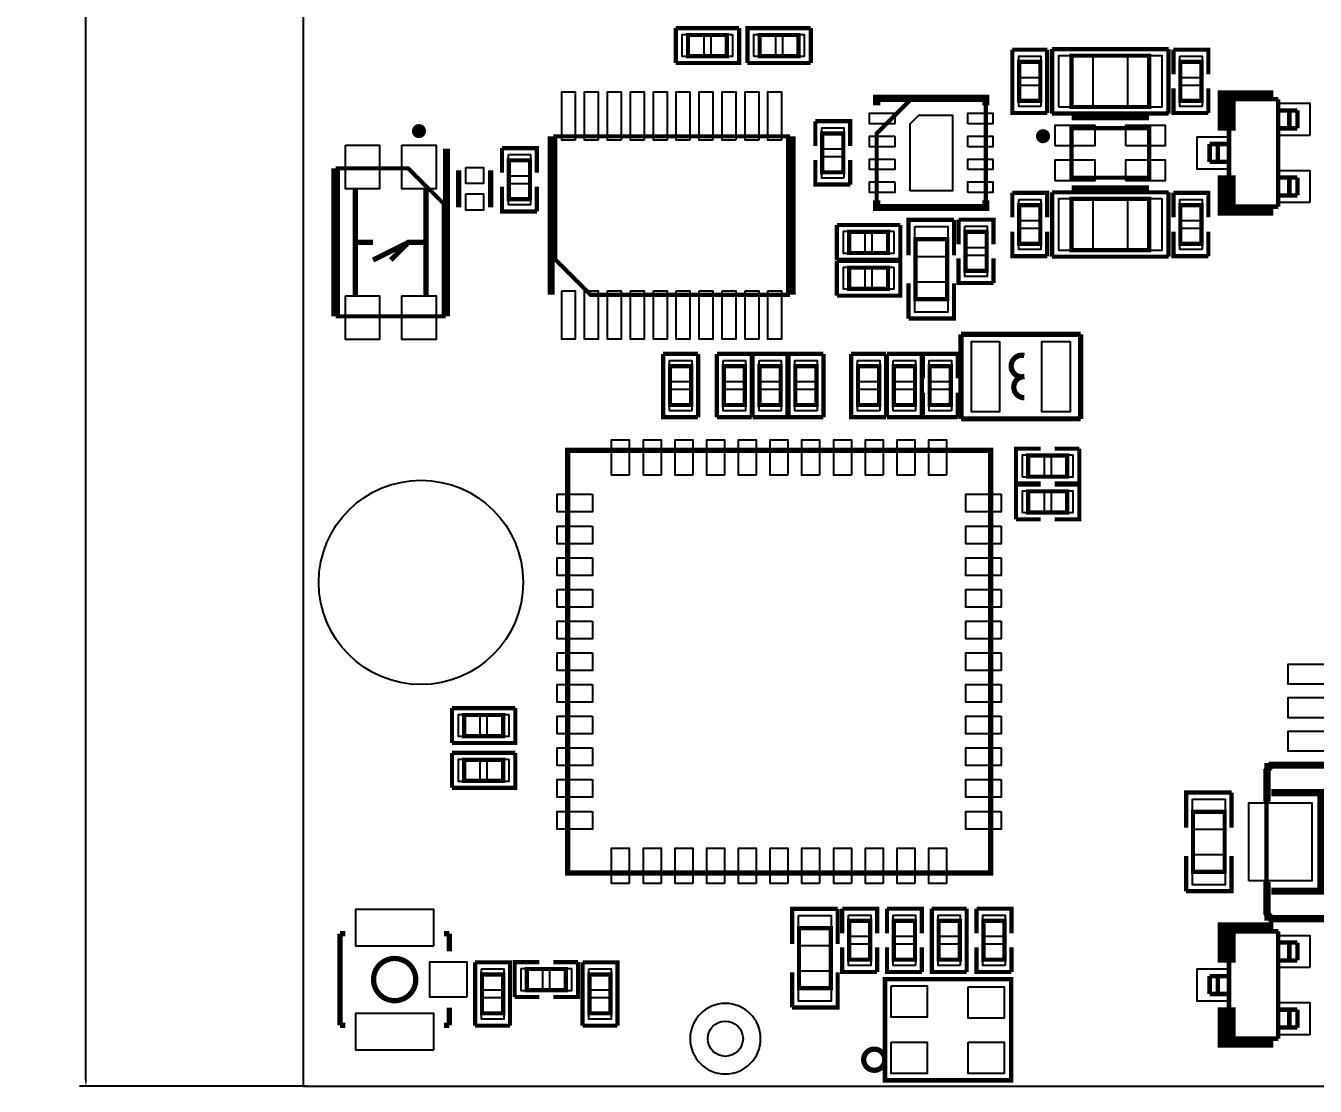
# Model space of a CAD drawing. Extents: x 30 to 161, y 31 to 111.
# Drawn here: x 30.19 to 66.77, y 30.91 to 61.01 of the extents above; entities that cross this region are included whole.
import ezdxf

# ---------------------------------------------------------------- set-up
doc = ezdxf.new("R2010")
doc.units = 0
doc.header["$MEASUREMENT"] = 0
doc.layers.get('0').update_dxf_attribs({"linetype": 'CONTINUOUS'})
doc.layers.get('Defpoints').update_dxf_attribs({"linetype": 'CONTINUOUS'})
for name, color, linetype in [('ASSEMBLY_TOP', 7, 'CONTINUOUS'), ('OUTLINE', 7, 'CONTINUOUS'), ('SILKSCREEN_TOP', 7, 'CONTINUOUS'), ('TOP', 1, 'CONTINUOUS')]:
    doc.layers.add(name, color=color, linetype=linetype)
doc.dimstyles.get("Standard").update_dxf_attribs({"dimtxt": 1, "dimasz": 0.18, "dimexe": 0.18, "dimexo": 0.0625, "dimgap": 0.09, "dimtad": 0, "dimtih": 1, "dimtoh": 1, "dimzin": 0, "dimdsep": 46, "dimtxsty": 'STANDARD', "dimcen": 0.09, "dimclrd": 3, "dimclre": 3, "dimclrt": 3, "dimadec": 0, "dimazin": 0, "dimtfac": 1, "dimtofl": 0, "dimtmove": 0, "dimatfit": 3, "dimfxl": 1, "dimtfillclr": 3, "dimtolj": 1, "dimtzin": 0, "dimarcsym": 0})

# ---------------------------------------------------------------- blocks, each defined once
blk = doc.blocks.new('*D9')
at = {"color": 3, "linetype": 'Continuous', "lineweight": -2, "transparency": 16777216}
for p, q in [((42.077, 106.21), (31.714, 106.21)), ((31.894, 106.03), (31.894, 69.15)), ((31.894, 31.089), (31.894, 67.97)), ((38.158, 30.909), (31.714, 30.909))]:
    blk.add_line(p, q, dxfattribs=at)
at = {"color": 3, "linetype": 'Continuous', "transparency": 16777216}
for points in [[(31.864, 106.03), (31.924, 106.03), (31.894, 106.21)], [(31.864, 31.089), (31.924, 31.089), (31.894, 30.909)]]:
    blk.add_solid(points, dxfattribs=at)
at = {"layer": 'Defpoints', "color": 0, "linetype": 'Continuous', "transparency": 16777216}
for p in [(42.139, 106.21), (31.894, 30.909), (38.221, 30.909)]:
    blk.add_point(p, dxfattribs=at)
at = {"color": 3, "linetype": 'Continuous', "transparency": 16777216, "insert": (31.894, 68.56), "char_height": 1, "attachment_point": 5}
blk.add_mtext('\\A1;75.30', dxfattribs=at)

msp = doc.modelspace()

# ---------------------------------------------------------------- linework, layer by layer
at = {"layer": 'ASSEMBLY_TOP'}
for points, const_width in [([(50.08118, 60.75172), (50.08118, 60.15228), (48.97882, 60.15228), (48.97882, 60.75172), (50.08118, 60.75172)], 0.11938), ([(51.01082, 60.15228), (51.01082, 60.75172), (52.11318, 60.75172), (52.11318, 60.15228), (51.01082, 60.15228)], 0.11938), ([(58.97372, 58.88482), (58.37428, 58.88482), (58.37428, 59.98718), (58.97372, 59.98718), (58.97372, 58.88482)], 0.11938), ([(59.86018, 58.70702), (59.86018, 60.16498), (62.05982, 60.16498), (62.05982, 58.70702), (59.86018, 58.70702)], 0.11938), ([(62.94628, 59.98718), (63.54572, 59.98718), (63.54572, 58.88482), (62.94628, 58.88482), (62.94628, 59.98718)], 0.11938), ([(54.3306, 55.8546), (54.3306, 57.95518), (55.32882, 58.9534), (57.4294, 58.9534), (57.4294, 55.8546), (54.3306, 55.8546)], 0.11938), ([(64.3255, 58.928), (65.7225, 58.928)], 0.127), ([(64.3255, 55.88), (64.3255, 58.928)], 0.127), ([(65.7225, 55.88), (65.7225, 58.928)], 0.127), ([(65.7225, 58.6105), (66.2686, 58.6105)], 0.127), ([(66.03746, 58.1025), (66.03746, 58.6105)], 0.127), ([(66.2686, 58.1025), (66.2686, 58.6105)], 0.127), ([(65.7225, 58.1025), (66.2686, 58.1025)], 0.127), ([(51.81346, 53.37556), (46.21276, 53.37556), (45.21454, 54.37632), (45.21454, 57.87644), (51.81346, 57.87644), (51.81346, 53.37556)], 0.11938), ([(53.38572, 56.85282), (52.78628, 56.85282), (52.78628, 57.95518), (53.38572, 57.95518), (53.38572, 56.85282)], 0.11938), ([(59.86018, 56.70296), (59.86018, 58.10504), (62.05982, 58.10504), (62.05982, 56.70296), (59.86018, 56.70296)], 0.11938), ([(64.3255, 57.658), (63.7794, 57.658)], 0.127), ([(63.7794, 57.658), (63.7794, 57.15)], 0.127), ([(64.01054, 57.658), (64.01054, 57.15)], 0.127), ([(43.89628, 57.19318), (44.49572, 57.19318), (44.49572, 56.09082), (43.89628, 56.09082), (43.89628, 57.19318)], 0.11938), ([(64.3255, 57.15), (63.7794, 57.15)], 0.127), ([(39.04234, 56.96458), (41.04386, 56.96458), (42.04462, 55.96382), (42.04462, 52.76342), (39.04234, 52.76342), (39.04234, 56.96458)], 0.11938), ([(65.7225, 56.7055), (66.2686, 56.7055)], 0.127), ([(66.03746, 56.7055), (66.03746, 56.1975)], 0.127), ([(66.2686, 56.7055), (66.2686, 56.1975)], 0.127), ([(39.54272, 53.36286), (39.54272, 56.36514)], 0.14986), ([(41.54424, 53.36286), (41.54424, 56.36514)], 0.14986), ([(58.37428, 55.92318), (58.97372, 55.92318), (58.97372, 54.82082), (58.37428, 54.82082), (58.37428, 55.92318)], 0.11938), ([(62.05982, 56.10098), (62.05982, 54.64302), (59.86018, 54.64302), (59.86018, 56.10098), (62.05982, 56.10098)], 0.11938), ([(63.54572, 54.82082), (62.94628, 54.82082), (62.94628, 55.92318), (63.54572, 55.92318), (63.54572, 54.82082)], 0.11938), ([(65.7225, 56.1975), (66.2686, 56.1975)], 0.127), ([(64.3255, 55.88), (65.7225, 55.88)], 0.127), ([(40.0431, 54.864), (39.54272, 54.864)], 0.14986), ([(41.54424, 54.864), (41.04386, 54.864), (40.54348, 54.36362)], 0.14986), ([(54.65318, 55.16372), (54.65318, 54.56428), (53.55082, 54.56428), (53.55082, 55.16372), (54.65318, 55.16372)], 0.11938), ([(55.43042, 54.9529), (56.32958, 54.9529), (56.32958, 53.2511), (55.43042, 53.2511), (55.43042, 54.9529)], 0.11938), ([(56.85028, 55.16118), (57.44972, 55.16118), (57.44972, 54.05882), (56.85028, 54.05882), (56.85028, 55.16118)], 0.11938), ([(54.65318, 54.14772), (54.65318, 53.54828), (53.55082, 53.54828), (53.55082, 54.14772), (54.65318, 54.14772)], 0.11938), ([(49.06772, 50.24882), (48.46828, 50.24882), (48.46828, 51.35118), (49.06772, 51.35118), (49.06772, 50.24882)], 0.11938), ([(49.99228, 51.35118), (50.59172, 51.35118), (50.59172, 50.24882), (49.99228, 50.24882), (49.99228, 51.35118)], 0.11938), ([(51.00828, 51.35118), (51.60772, 51.35118), (51.60772, 50.24882), (51.00828, 50.24882), (51.00828, 51.35118)], 0.11938), ([(52.62372, 50.24882), (52.02428, 50.24882), (52.02428, 51.35118), (52.62372, 51.35118), (52.62372, 50.24882)], 0.11938), ([(54.40172, 50.24882), (53.80228, 50.24882), (53.80228, 51.35118), (54.40172, 51.35118), (54.40172, 50.24882)], 0.11938), ([(54.81828, 51.35118), (55.41772, 51.35118), (55.41772, 50.24882), (54.81828, 50.24882), (54.81828, 51.35118)], 0.11938), ([(56.43372, 50.24882), (55.83428, 50.24882), (55.83428, 51.35118), (56.43372, 51.35118), (56.43372, 50.24882)], 0.11938), ([(58.63082, 48.21428), (58.63082, 48.81372), (59.73318, 48.81372), (59.73318, 48.21428), (58.63082, 48.21428)], 0.11938), ([(58.63082, 47.19828), (58.63082, 47.79772), (59.73318, 47.79772), (59.73318, 47.19828), (58.63082, 47.19828)], 0.11938), ([(43.73118, 41.44772), (43.73118, 40.84828), (42.62882, 40.84828), (42.62882, 41.44772), (43.73118, 41.44772)], 0.11938), ([(43.73118, 40.17772), (43.73118, 39.57828), (42.62882, 39.57828), (42.62882, 40.17772), (43.73118, 40.17772)], 0.11938), ([(65.38722, 35.66668), (65.38722, 40.02532), (70.24878, 40.02532), (70.24878, 35.66668), (65.38722, 35.66668)], 0.11938), ([(63.30442, 38.6969), (64.20358, 38.6969), (64.20358, 36.9951), (63.30442, 36.9951), (63.30442, 38.6969)], 0.11938), ([(53.54828, 35.60318), (54.14772, 35.60318), (54.14772, 34.50082), (53.54828, 34.50082), (53.54828, 35.60318)], 0.11938), ([(55.41772, 34.50082), (54.81828, 34.50082), (54.81828, 35.60318), (55.41772, 35.60318), (55.41772, 34.50082)], 0.11938), ([(56.68772, 34.50082), (56.08828, 34.50082), (56.08828, 35.60318), (56.68772, 35.60318), (56.68772, 34.50082)], 0.11938), ([(57.95772, 34.50082), (57.35828, 34.50082), (57.35828, 35.60318), (57.95772, 35.60318), (57.95772, 34.50082)], 0.11938), ([(52.12842, 35.3949), (53.02758, 35.3949), (53.02758, 33.6931), (52.12842, 33.6931), (52.12842, 35.3949)], 0.11938), ([(64.3255, 35.306), (65.7225, 35.306)], 0.127), ([(64.3255, 32.258), (64.3255, 35.306)], 0.127), ([(65.7225, 32.258), (65.7225, 35.306)], 0.127), ([(65.7225, 34.9885), (66.2686, 34.9885)], 0.127), ([(66.03746, 34.4805), (66.03746, 34.9885)], 0.127), ([(66.2686, 34.4805), (66.2686, 34.9885)], 0.127), ([(65.7225, 34.4805), (66.2686, 34.4805)], 0.127), ([(43.13428, 34.07918), (43.73372, 34.07918), (43.73372, 32.97682), (43.13428, 32.97682), (43.13428, 34.07918)], 0.11938), ([(45.50918, 34.23666), (45.50918, 33.63722), (44.40682, 33.63722), (44.40682, 34.23666), (45.50918, 34.23666)], 0.11938), ([(46.18228, 34.07918), (46.78172, 34.07918), (46.78172, 32.97682), (46.18228, 32.97682), (46.18228, 34.07918)], 0.11938), ([(64.3255, 34.036), (63.7794, 34.036)], 0.127), ([(63.7794, 34.036), (63.7794, 33.528)], 0.127), ([(64.01054, 34.036), (64.01054, 33.528)], 0.127), ([(64.3255, 33.528), (63.7794, 33.528)], 0.127), ([(65.7225, 33.0835), (66.2686, 33.0835)], 0.127), ([(66.03746, 33.0835), (66.03746, 32.5755)], 0.127), ([(66.2686, 33.0835), (66.2686, 32.5755)], 0.127), ([(65.7225, 32.5755), (66.2686, 32.5755)], 0.127), ([(64.3255, 32.258), (65.7225, 32.258)], 0.127)]:
    msp.add_lwpolyline(points, dxfattribs=dict(at, const_width=const_width))
at = {"layer": 'OUTLINE'}
msp.add_lwpolyline([(38.0619, 106.2101), (38.0619, 30.90926), (158.16326, 30.90926), (158.16326, 106.2101)], close=True, dxfattribs=at)
at = {"layer": 'SILKSCREEN_TOP'}
for points, const_width in [([(48.63084, 59.9567), (50.42916, 59.9567), (50.42916, 60.9473)], 0.11938), ([(48.63084, 60.9473), (48.63084, 59.9567)], 0.11938), ([(48.63084, 60.9473), (50.42916, 60.9473)], 0.11938), ([(52.46116, 60.9473), (50.66284, 60.9473), (50.66284, 59.9567)], 0.11938), ([(52.46116, 59.9567), (52.46116, 60.9473)], 0.11938), ([(58.1787, 60.33516), (58.1787, 58.53684), (59.1693, 58.53684)], 0.11938), ([(59.1693, 60.33516), (58.1787, 60.33516)], 0.11938), ([(59.1693, 60.33516), (59.1693, 58.53684)], 0.11938), ([(59.309, 60.3504), (62.611, 60.3504)], 0.11938), ([(59.309, 58.5216), (59.309, 60.3504)], 0.11938), ([(62.611, 60.3504), (62.611, 58.5216)], 0.11938), ([(63.7413, 59.63666), (63.7413, 60.33516), (62.7507, 60.33516)], 0.11938), ([(62.7507, 59.63666), (62.7507, 60.33516)], 0.11938), ([(52.46116, 59.9567), (50.66284, 59.9567)], 0.11938), ([(62.7507, 59.23534), (62.7507, 58.53684), (63.7413, 58.53684)], 0.11938), ([(63.7413, 59.23534), (63.7413, 58.53684)], 0.11938), ([(54.3306, 58.7502), (54.3306, 58.9534), (57.4294, 58.9534), (57.4294, 58.7502)], 0.20066), ([(64.389, 59.055), (64.389, 58.166), (64.135, 58.166), (64.135, 59.055), (65.5828, 59.055)], 0.254), ([(62.611, 58.5216), (59.309, 58.5216)], 0.11938), ([(53.5813, 57.60466), (53.5813, 58.30316), (52.5907, 58.30316)], 0.11938), ([(52.5907, 57.60466), (52.5907, 58.30316)], 0.11938), ([(59.86018, 58.39968), (62.05982, 58.39968)], 0.14986), ([(45.09516, 53.37556), (45.09516, 57.87644)], 0.20066), ([(51.93284, 53.37556), (51.93284, 57.87644)], 0.20066), ([(42.12844, 57.52338), (42.12844, 52.76342)], 0.20066), ([(44.6913, 56.84266), (44.6913, 57.54116), (43.7007, 57.54116)], 0.11938), ([(43.7007, 56.84266), (43.7007, 57.54116)], 0.11938), ([(52.5907, 57.20334), (52.5907, 56.50484), (53.5813, 56.50484)], 0.11938), ([(53.5813, 57.20334), (53.5813, 56.50484)], 0.11938), ([(38.95852, 56.96458), (38.95852, 52.76342)], 0.20066), ([(42.47388, 56.91378), (42.47388, 55.86222)], 0.1524), ([(43.37812, 56.91378), (43.37812, 55.86222)], 0.1524), ([(64.389, 55.753), (64.389, 56.642), (64.135, 56.642), (64.135, 55.753), (65.5828, 55.753)], 0.254), ([(39.54272, 53.36286), (39.54272, 56.36514)], 0.14986), ([(41.54424, 53.36286), (41.54424, 56.36514)], 0.14986), ([(43.7007, 56.44134), (43.7007, 55.74284), (44.6913, 55.74284)], 0.11938), ([(44.6913, 56.44134), (44.6913, 55.74284)], 0.11938), ([(59.309, 56.2864), (62.611, 56.2864)], 0.11938), ([(59.309, 54.4576), (59.309, 56.2864)], 0.11938), ([(59.86018, 56.40832), (62.05982, 56.40832)], 0.14986), ([(62.611, 56.2864), (62.611, 54.4576)], 0.11938), ([(54.3306, 56.0578), (54.3306, 55.8546), (57.4294, 55.8546), (57.4294, 56.0578)], 0.20066), ([(59.1693, 55.57266), (59.1693, 56.27116), (58.1787, 56.27116)], 0.11938), ([(58.1787, 55.57266), (58.1787, 56.27116)], 0.11938), ([(63.7413, 55.57266), (63.7413, 56.27116), (62.7507, 56.27116)], 0.11938), ([(62.7507, 55.57266), (62.7507, 56.27116)], 0.11938), ([(53.20284, 54.3687), (55.00116, 54.3687), (55.00116, 55.3593)], 0.11938), ([(53.20284, 55.3593), (53.20284, 54.3687)], 0.11938), ([(53.20284, 55.3593), (55.00116, 55.3593)], 0.11938), ([(55.23484, 54.50078), (55.23484, 55.50154), (56.52516, 55.50154)], 0.11938), ([(56.52516, 54.50078), (56.52516, 55.50154)], 0.11938), ([(57.6453, 54.81066), (57.6453, 55.50916), (56.6547, 55.50916)], 0.11938), ([(56.6547, 54.81066), (56.6547, 55.50916)], 0.11938), ([(39.54272, 54.864), (40.0431, 54.864)], 0.14986), ([(41.54424, 54.864), (41.04386, 54.864), (40.0431, 54.36362)], 0.14986), ([(58.1787, 55.17134), (58.1787, 54.47284), (59.1693, 54.47284)], 0.11938), ([(59.1693, 55.17134), (59.1693, 54.47284)], 0.11938), ([(62.7507, 55.17134), (62.7507, 54.47284), (63.7413, 54.47284)], 0.11938), ([(63.7413, 55.17134), (63.7413, 54.47284)], 0.11938), ([(62.611, 54.4576), (59.309, 54.4576)], 0.11938), ([(53.20284, 53.3527), (55.00116, 53.3527), (55.00116, 54.3433)], 0.11938), ([(53.20284, 54.3433), (53.20284, 53.3527)], 0.11938), ([(53.20284, 54.3433), (55.00116, 54.3433)], 0.11938), ([(56.6547, 54.40934), (56.6547, 53.71084), (57.6453, 53.71084)], 0.11938), ([(57.6453, 54.40934), (57.6453, 53.71084)], 0.11938), ([(56.52516, 53.70322), (56.52516, 52.70246), (55.23484, 52.70246)], 0.11938), ([(55.23484, 53.70322), (55.23484, 52.70246)], 0.11938), ([(56.72074, 52.25288), (60.11926, 52.25288)], 0.14986), ([(56.72074, 49.85512), (56.72074, 52.25288)], 0.14986), ([(60.11926, 52.25288), (60.11926, 50.65522)], 0.14986), ([(48.2727, 51.69916), (48.2727, 49.90084), (49.2633, 49.90084)], 0.11938), ([(49.2633, 51.69916), (48.2727, 51.69916)], 0.11938), ([(49.2633, 51.69916), (49.2633, 49.90084)], 0.11938), ([(50.7873, 49.90084), (50.7873, 51.69916), (49.7967, 51.69916)], 0.11938), ([(49.7967, 49.90084), (49.7967, 51.69916)], 0.11938), ([(51.8033, 49.90084), (51.8033, 51.69916), (50.8127, 51.69916)], 0.11938), ([(50.8127, 49.90084), (50.8127, 51.69916)], 0.11938), ([(51.8287, 51.69916), (51.8287, 49.90084), (52.8193, 49.90084)], 0.11938), ([(52.8193, 51.69916), (51.8287, 51.69916)], 0.11938), ([(52.8193, 51.69916), (52.8193, 49.90084)], 0.11938), ([(53.6067, 51.69916), (53.6067, 49.90084), (54.5973, 49.90084)], 0.11938), ([(54.5973, 51.69916), (53.6067, 51.69916)], 0.11938), ([(54.5973, 51.69916), (54.5973, 49.90084)], 0.11938), ([(55.6133, 49.90084), (55.6133, 51.69916), (54.6227, 51.69916)], 0.11938), ([(54.6227, 49.90084), (54.6227, 51.69916)], 0.11938), ([(56.6293, 51.00066), (56.6293, 51.69916), (55.6387, 51.69916)], 0.11938), ([(55.6387, 51.00066), (55.6387, 51.69916)], 0.11938), ([(55.6387, 50.59934), (55.6387, 49.90084), (56.6293, 49.90084)], 0.11938), ([(56.6293, 50.59934), (56.6293, 49.90084)], 0.11938), ([(60.11926, 50.65522), (60.11926, 49.85512)], 0.14986), ([(49.7967, 49.90084), (50.7873, 49.90084)], 0.11938), ([(50.8127, 49.90084), (51.8033, 49.90084)], 0.11938), ([(54.6227, 49.90084), (55.6133, 49.90084)], 0.11938), ([(60.11926, 49.85512), (56.72074, 49.85512)], 0.14986), ([(57.56148, 36.96208), (57.56148, 48.96104), (45.56252, 48.96104), (45.56252, 36.96208), (57.56148, 36.96208)], 0.14986), ([(58.98134, 49.0093), (58.28284, 49.0093), (58.28284, 48.0187)], 0.11938), ([(59.38266, 48.0187), (60.08116, 48.0187), (60.08116, 49.0093)], 0.11938), ([(59.38266, 49.0093), (60.08116, 49.0093)], 0.11938), ([(58.98134, 48.0187), (58.28284, 48.0187)], 0.11938), ([(58.98134, 47.9933), (58.28284, 47.9933), (58.28284, 47.0027)], 0.11938), ([(59.38266, 47.0027), (60.08116, 47.0027), (60.08116, 47.9933)], 0.11938), ([(59.38266, 47.9933), (60.08116, 47.9933)], 0.11938), ([(58.98134, 47.0027), (58.28284, 47.0027)], 0.11938), ([(42.28084, 40.6527), (44.07916, 40.6527), (44.07916, 41.6433)], 0.11938), ([(42.28084, 41.6433), (42.28084, 40.6527)], 0.11938), ([(42.28084, 41.6433), (44.07916, 41.6433)], 0.11938), ([(42.28084, 39.3827), (44.07916, 39.3827), (44.07916, 40.3733)], 0.11938), ([(42.28084, 40.3733), (42.28084, 39.3827)], 0.11938), ([(42.28084, 40.3733), (44.07916, 40.3733)], 0.11938), ([(70.231, 38.989), (70.231, 39.878), (70.11924, 40.02532), (65.51676, 40.02532), (65.405, 39.878), (65.405, 38.989)], 0.20066), ([(63.10884, 38.24478), (63.10884, 39.24554), (64.39916, 39.24554)], 0.11938), ([(64.39916, 38.24478), (64.39916, 39.24554)], 0.11938), ([(65.532, 39.243), (66.929, 39.243), (66.929, 36.449), (65.532, 36.449)], 0.20066), ([(64.39916, 37.44722), (64.39916, 36.44646), (63.10884, 36.44646)], 0.11938), ([(63.10884, 37.44722), (63.10884, 36.44646)], 0.11938), ([(70.231, 36.703), (70.231, 35.814), (70.11924, 35.66668), (65.51676, 35.66668), (65.405, 35.814), (65.405, 36.703)], 0.20066), ([(51.93284, 34.94278), (51.93284, 35.94354), (53.22316, 35.94354)], 0.11938), ([(53.22316, 34.94278), (53.22316, 35.94354)], 0.11938), ([(54.3433, 35.25266), (54.3433, 35.95116), (53.3527, 35.95116)], 0.11938), ([(53.3527, 35.25266), (53.3527, 35.95116)], 0.11938), ([(55.6133, 35.25266), (55.6133, 35.95116), (54.6227, 35.95116)], 0.11938), ([(54.6227, 35.25266), (54.6227, 35.95116)], 0.11938), ([(55.8927, 35.95116), (55.8927, 34.15284), (56.8833, 34.15284)], 0.11938), ([(56.8833, 35.95116), (55.8927, 35.95116)], 0.11938), ([(56.8833, 35.95116), (56.8833, 34.15284)], 0.11938), ([(58.1533, 35.25266), (58.1533, 35.95116), (57.1627, 35.95116)], 0.11938), ([(57.1627, 35.25266), (57.1627, 35.95116)], 0.11938), ([(64.389, 35.433), (64.389, 34.544), (64.135, 34.544), (64.135, 35.433), (65.5828, 35.433)], 0.254), ([(39.10584, 32.63646), (39.10584, 35.23742)], 0.14986), ([(39.10584, 35.23742), (39.2557, 35.23742)], 0.14986), ([(42.05478, 35.23742), (42.20464, 35.23742)], 0.14986), ([(42.20464, 35.23742), (42.20464, 34.73704)], 0.14986), ([(53.3527, 34.85134), (53.3527, 34.15284), (54.3433, 34.15284)], 0.11938), ([(54.3433, 34.85134), (54.3433, 34.15284)], 0.11938), ([(54.6227, 34.85134), (54.6227, 34.15284), (55.6133, 34.15284)], 0.11938), ([(55.6133, 34.85134), (55.6133, 34.15284)], 0.11938), ([(57.1627, 34.85134), (57.1627, 34.15284), (58.1533, 34.15284)], 0.11938), ([(58.1533, 34.85134), (58.1533, 34.15284)], 0.11938), ([(43.9293, 32.62884), (43.9293, 34.42716), (42.9387, 34.42716)], 0.11938), ([(42.9387, 32.62884), (42.9387, 34.42716)], 0.11938), ([(44.75734, 34.43224), (44.05884, 34.43224), (44.05884, 33.44164)], 0.11938), ([(45.15866, 33.44164), (45.85716, 33.44164), (45.85716, 34.43224)], 0.11938), ([(45.15866, 34.43224), (45.85716, 34.43224)], 0.11938), ([(46.9773, 32.62884), (46.9773, 34.42716), (45.9867, 34.42716)], 0.11938), ([(45.9867, 32.62884), (45.9867, 34.42716)], 0.11938), ([(53.22316, 34.14522), (53.22316, 33.14446), (51.93284, 33.14446)], 0.11938), ([(51.93284, 34.14522), (51.93284, 33.14446)], 0.11938), ([(58.14822, 31.4579), (58.14822, 31.0769), (54.56682, 31.0769), (54.56682, 33.9471), (58.14822, 33.9471), (58.14822, 31.4579)], 0.127), ([(44.75734, 33.44164), (44.05884, 33.44164)], 0.11938), ([(42.20464, 32.63646), (42.20464, 33.13684)], 0.14986), ([(64.389, 32.131), (64.389, 33.02), (64.135, 33.02), (64.135, 32.131), (65.5828, 32.131)], 0.254), ([(39.2557, 32.63646), (39.10584, 32.63646)], 0.14986), ([(42.05478, 32.63646), (42.20464, 32.63646)], 0.14986), ([(42.9387, 32.62884), (43.9293, 32.62884)], 0.11938), ([(45.9867, 32.62884), (46.9773, 32.62884)], 0.11938)]:
    msp.add_lwpolyline(points, dxfattribs=dict(at, const_width=const_width))
for points, const_width in [([(41.44264, 58.02376, 1.002426), (41.24452, 58.02376, 0.99758), (41.44264, 58.02376)], 0.20066), ([(59.14898, 57.87898, 1.000202), (58.95086, 57.87898, 0.999798), (59.14898, 57.87898)], 0.20066), ([(58.51906, 51.65344, 1.246179), (58.51906, 51.054)], 0.14986), ([(58.51906, 51.054, 0.996869), (58.51906, 50.45456)], 0.14986), ([(41.25468, 33.93694, 1), (40.0558, 33.93694, 1), (41.25468, 33.93694)], 0.14986), ([(54.56174, 31.6611, 0.998433), (53.9623, 31.66364, 1.001569), (54.56174, 31.6611)], 0.14986)]:
    msp.add_lwpolyline(points, format="xyb", dxfattribs=dict(at, const_width=const_width))
msp.add_lwpolyline([(51.03876, 32.258, 1), (49.03724, 32.258, 1), (51.03876, 32.258)], format="xyb", dxfattribs=at)
at = {"layer": 'TOP'}
for points in [[(49.42586, 60.76696), (49.42586, 60.13704), (48.81626, 60.13704), (48.81626, 60.76696)], [(50.24374, 60.76696), (50.24374, 60.13704), (49.63414, 60.13704), (49.63414, 60.76696)], [(50.84826, 60.13704), (50.84826, 60.76696), (51.45786, 60.76696), (51.45786, 60.13704)], [(51.66614, 60.13704), (51.66614, 60.76696), (52.27574, 60.76696), (52.27574, 60.13704)], [(58.98896, 59.54014), (58.35904, 59.54014), (58.35904, 60.14974), (58.98896, 60.14974)], [(59.4995, 58.6994), (59.4995, 60.17006), (60.45962, 60.17006), (60.45962, 58.6994)], [(61.46038, 58.6994), (61.46038, 60.17006), (62.4205, 60.17006), (62.4205, 58.6994)], [(62.93104, 60.14974), (63.56096, 60.14974), (63.56096, 59.54014), (62.93104, 59.54014)], [(58.98896, 58.72226), (58.35904, 58.72226), (58.35904, 59.33186), (58.98896, 59.33186)], [(62.93104, 59.33186), (63.56096, 59.33186), (63.56096, 58.72226), (62.93104, 58.72226)], [(45.78096, 57.76214), (45.39488, 57.76214), (45.39488, 59.13374), (45.78096, 59.13374)], [(46.4312, 57.76214), (46.04512, 57.76214), (46.04512, 59.13374), (46.4312, 59.13374)], [(47.08144, 57.76214), (46.69536, 57.76214), (46.69536, 59.13374), (47.08144, 59.13374)], [(47.73168, 57.76214), (47.3456, 57.76214), (47.3456, 59.13374), (47.73168, 59.13374)], [(48.38192, 57.76214), (47.99584, 57.76214), (47.99584, 59.13374), (48.38192, 59.13374)], [(49.03216, 57.76214), (48.64608, 57.76214), (48.64608, 59.13374), (49.03216, 59.13374)], [(49.6824, 57.76214), (49.29632, 57.76214), (49.29632, 59.13374), (49.6824, 59.13374)], [(50.33264, 57.76214), (49.94656, 57.76214), (49.94656, 59.13374), (50.33264, 59.13374)], [(50.98288, 57.76214), (50.5968, 57.76214), (50.5968, 59.13374), (50.98288, 59.13374)], [(51.63312, 57.76214), (51.24704, 57.76214), (51.24704, 59.13374), (51.63312, 59.13374)], [(66.6242, 57.8993), (65.7098, 57.8993), (65.7098, 58.8137), (66.6242, 58.8137)], [(54.84114, 58.52922), (54.84114, 58.2295), (54.12994, 58.2295), (54.12994, 58.52922)], [(55.28056, 56.32958), (55.28056, 58.2295), (55.52948, 58.47842), (56.47944, 58.47842), (56.47944, 56.32958)], [(56.91886, 58.2295), (56.91886, 58.52922), (57.63006, 58.52922), (57.63006, 58.2295)], [(59.3979, 57.60466), (59.3979, 58.19394), (60.51804, 58.19394), (60.51804, 57.60466)], [(61.39942, 57.60466), (61.39942, 58.19394), (62.51956, 58.19394), (62.51956, 57.60466)], [(53.40096, 57.50814), (52.77104, 57.50814), (52.77104, 58.11774), (53.40096, 58.11774)], [(54.84114, 57.87898), (54.84114, 57.57926), (54.12994, 57.57926), (54.12994, 57.87898)], [(56.91886, 57.57926), (56.91886, 57.87898), (57.63006, 57.87898), (57.63006, 57.57926)], [(64.3382, 56.9468), (63.4238, 56.9468), (63.4238, 57.8612), (64.3382, 57.8612)], [(39.25824, 57.62498), (40.22852, 57.62498), (40.22852, 56.38546), (39.25824, 56.38546)], [(40.85844, 57.62498), (41.82872, 57.62498), (41.82872, 56.38546), (40.85844, 56.38546)], [(43.88104, 57.35574), (44.51096, 57.35574), (44.51096, 56.74614), (43.88104, 56.74614)], [(53.40096, 56.69026), (52.77104, 56.69026), (52.77104, 57.29986), (53.40096, 57.29986)], [(54.84114, 57.22874), (54.84114, 56.92902), (54.12994, 56.92902), (54.12994, 57.22874)], [(56.91886, 56.92902), (56.91886, 57.22874), (57.63006, 57.22874), (57.63006, 56.92902)], [(59.3979, 56.61406), (59.3979, 57.20334), (60.51804, 57.20334), (60.51804, 56.61406)], [(61.39942, 56.61406), (61.39942, 57.20334), (62.51956, 57.20334), (62.51956, 56.61406)], [(42.672, 56.99252), (43.18, 56.99252), (43.18, 56.53532), (42.672, 56.53532)], [(66.6242, 55.9943), (65.7098, 55.9943), (65.7098, 56.9087), (66.6242, 56.9087)], [(43.88104, 56.53786), (44.51096, 56.53786), (44.51096, 55.92826), (43.88104, 55.92826)], [(54.84114, 56.5785), (54.84114, 56.27878), (54.12994, 56.27878), (54.12994, 56.5785)], [(56.91886, 56.27878), (56.91886, 56.5785), (57.63006, 56.5785), (57.63006, 56.27878)], [(42.672, 56.24068), (43.18, 56.24068), (43.18, 55.78348), (42.672, 55.78348)], [(58.35904, 56.08574), (58.98896, 56.08574), (58.98896, 55.47614), (58.35904, 55.47614)], [(60.45962, 56.10733), (60.45962, 54.63667), (59.4995, 54.63667), (59.4995, 56.10733)], [(62.4205, 56.10733), (62.4205, 54.63667), (61.46038, 54.63667), (61.46038, 56.10733)], [(63.56096, 55.47614), (62.93104, 55.47614), (62.93104, 56.08574), (63.56096, 56.08574)], [(55.41518, 55.31739), (56.34482, 55.31739), (56.34482, 54.45633), (55.41518, 54.45633)], [(56.83504, 55.32374), (57.46496, 55.32374), (57.46496, 54.71414), (56.83504, 54.71414)], [(58.35904, 55.26786), (58.98896, 55.26786), (58.98896, 54.65826), (58.35904, 54.65826)], [(63.56096, 54.65826), (62.93104, 54.65826), (62.93104, 55.26786), (63.56096, 55.26786)], [(53.99786, 55.17896), (53.99786, 54.54904), (53.38826, 54.54904), (53.38826, 55.17896)], [(54.81574, 55.17896), (54.81574, 54.54904), (54.20614, 54.54904), (54.20614, 55.17896)], [(53.99786, 54.16296), (53.99786, 53.53304), (53.38826, 53.53304), (53.38826, 54.16296)], [(54.81574, 54.16296), (54.81574, 53.53304), (54.20614, 53.53304), (54.20614, 54.16296)], [(56.83504, 54.50586), (57.46496, 54.50586), (57.46496, 53.89626), (56.83504, 53.89626)], [(45.39488, 53.48986), (45.78096, 53.48986), (45.78096, 52.11826), (45.39488, 52.11826)], [(46.04512, 53.48986), (46.4312, 53.48986), (46.4312, 52.11826), (46.04512, 52.11826)], [(46.69536, 53.48986), (47.08144, 53.48986), (47.08144, 52.11826), (46.69536, 52.11826)], [(47.3456, 53.48986), (47.73168, 53.48986), (47.73168, 52.11826), (47.3456, 52.11826)], [(47.99584, 53.48986), (48.38192, 53.48986), (48.38192, 52.11826), (47.99584, 52.11826)], [(48.64608, 53.48986), (49.03216, 53.48986), (49.03216, 52.11826), (48.64608, 52.11826)], [(49.29632, 53.48986), (49.6824, 53.48986), (49.6824, 52.11826), (49.29632, 52.11826)], [(49.94656, 53.48986), (50.33264, 53.48986), (50.33264, 52.11826), (49.94656, 52.11826)], [(50.5968, 53.48986), (50.98288, 53.48986), (50.98288, 52.11826), (50.5968, 52.11826)], [(51.24704, 53.48986), (51.63312, 53.48986), (51.63312, 52.11826), (51.24704, 52.11826)], [(55.41518, 53.74767), (56.34482, 53.74767), (56.34482, 52.88661), (55.41518, 52.88661)], [(39.25824, 53.34254), (40.22852, 53.34254), (40.22852, 52.10302), (39.25824, 52.10302)], [(40.85844, 53.34254), (41.82872, 53.34254), (41.82872, 52.10302), (40.85844, 52.10302)], [(57.81929, 52.05349), (57.81929, 50.05451), (57.01919, 50.05451), (57.01919, 52.05349)], [(59.82081, 52.05349), (59.82081, 50.05451), (59.02071, 50.05451), (59.02071, 52.05349)], [(49.08296, 50.90414), (48.45304, 50.90414), (48.45304, 51.51374), (49.08296, 51.51374)], [(49.97704, 51.51374), (50.60696, 51.51374), (50.60696, 50.90414), (49.97704, 50.90414)], [(50.99304, 51.51374), (51.62296, 51.51374), (51.62296, 50.90414), (50.99304, 50.90414)], [(52.63896, 50.90414), (52.00904, 50.90414), (52.00904, 51.51374), (52.63896, 51.51374)], [(54.41696, 50.90414), (53.78704, 50.90414), (53.78704, 51.51374), (54.41696, 51.51374)], [(54.80304, 51.51374), (55.43296, 51.51374), (55.43296, 50.90414), (54.80304, 50.90414)], [(56.44896, 50.90414), (55.81904, 50.90414), (55.81904, 51.51374), (56.44896, 51.51374)], [(49.08296, 50.08626), (48.45304, 50.08626), (48.45304, 50.69586), (49.08296, 50.69586)], [(49.97704, 50.69586), (50.60696, 50.69586), (50.60696, 50.08626), (49.97704, 50.08626)], [(50.99304, 50.69586), (51.62296, 50.69586), (51.62296, 50.08626), (50.99304, 50.08626)], [(52.63896, 50.08626), (52.00904, 50.08626), (52.00904, 50.69586), (52.63896, 50.69586)], [(54.41696, 50.08626), (53.78704, 50.08626), (53.78704, 50.69586), (54.41696, 50.69586)], [(54.80304, 50.69586), (55.43296, 50.69586), (55.43296, 50.08626), (54.80304, 50.08626)], [(56.44896, 50.08626), (55.81904, 50.08626), (55.81904, 50.69586), (56.44896, 50.69586)], [(47.31131, 48.26), (46.81093, 48.26), (46.81093, 49.26076), (47.31131, 49.26076)], [(48.21301, 48.26), (47.71263, 48.26), (47.71263, 49.26076), (48.21301, 49.26076)], [(49.11217, 48.26), (48.61179, 48.26), (48.61179, 49.26076), (49.11217, 49.26076)], [(50.01133, 48.26), (49.51095, 48.26), (49.51095, 49.26076), (50.01133, 49.26076)], [(50.91303, 48.26), (50.41265, 48.26), (50.41265, 49.26076), (50.91303, 49.26076)], [(51.81219, 48.26), (51.31181, 48.26), (51.31181, 49.26076), (51.81219, 49.26076)], [(52.71135, 48.26), (52.21097, 48.26), (52.21097, 49.26076), (52.71135, 49.26076)], [(53.61305, 48.26), (53.11267, 48.26), (53.11267, 49.26076), (53.61305, 49.26076)], [(54.51221, 48.26), (54.01183, 48.26), (54.01183, 49.26076), (54.51221, 49.26076)], [(55.41137, 48.26), (54.91099, 48.26), (54.91099, 49.26076), (55.41137, 49.26076)], [(56.31307, 48.26), (55.81269, 48.26), (55.81269, 49.26076), (56.31307, 49.26076)], [(58.46826, 48.19904), (58.46826, 48.82896), (59.07786, 48.82896), (59.07786, 48.19904)], [(59.28614, 48.19904), (59.28614, 48.82896), (59.89574, 48.82896), (59.89574, 48.19904)], [(46.26356, 47.71263), (46.26356, 47.21225), (45.2628, 47.21225), (45.2628, 47.71263)], [(57.8612, 47.71263), (57.8612, 47.21225), (56.86044, 47.21225), (56.86044, 47.71263)], [(58.46826, 47.18304), (58.46826, 47.81296), (59.07786, 47.81296), (59.07786, 47.18304)], [(59.28614, 47.18304), (59.28614, 47.81296), (59.89574, 47.81296), (59.89574, 47.18304)], [(46.26356, 46.81093), (46.26356, 46.31055), (45.2628, 46.31055), (45.2628, 46.81093)], [(57.8612, 46.81093), (57.8612, 46.31055), (56.86044, 46.31055), (56.86044, 46.81093)], [(46.26356, 45.91177), (46.26356, 45.41139), (45.2628, 45.41139), (45.2628, 45.91177)], [(57.8612, 45.91177), (57.8612, 45.41139), (56.86044, 45.41139), (56.86044, 45.91177)], [(46.26356, 45.01261), (46.26356, 44.51223), (45.2628, 44.51223), (45.2628, 45.01261)], [(57.8612, 45.01261), (57.8612, 44.51223), (56.86044, 44.51223), (56.86044, 45.01261)], [(46.26356, 44.11091), (46.26356, 43.61053), (45.2628, 43.61053), (45.2628, 44.11091)], [(57.8612, 44.11091), (57.8612, 43.61053), (56.86044, 43.61053), (56.86044, 44.11091)], [(46.26356, 43.21175), (46.26356, 42.71137), (45.2628, 42.71137), (45.2628, 43.21175)], [(57.8612, 43.21175), (57.8612, 42.71137), (56.86044, 42.71137), (56.86044, 43.21175)], [(67.20332, 42.89044), (67.20332, 42.32148), (66.00444, 42.32148), (66.00444, 42.89044)], [(46.26356, 42.31259), (46.26356, 41.81221), (45.2628, 41.81221), (45.2628, 42.31259)], [(57.8612, 42.31259), (57.8612, 41.81221), (56.86044, 41.81221), (56.86044, 42.31259)], [(67.20332, 41.94048), (67.20332, 41.37152), (66.00444, 41.37152), (66.00444, 41.94048)], [(43.07586, 41.46296), (43.07586, 40.83304), (42.46626, 40.83304), (42.46626, 41.46296)], [(43.89374, 41.46296), (43.89374, 40.83304), (43.28414, 40.83304), (43.28414, 41.46296)], [(46.26356, 41.41089), (46.26356, 40.91051), (45.2628, 40.91051), (45.2628, 41.41089)], [(57.8612, 41.41089), (57.8612, 40.91051), (56.86044, 40.91051), (56.86044, 41.41089)], [(67.20332, 40.99052), (67.20332, 40.42156), (66.00444, 40.42156), (66.00444, 40.99052)], [(46.26356, 40.51173), (46.26356, 40.01135), (45.2628, 40.01135), (45.2628, 40.51173)], [(57.8612, 40.51173), (57.8612, 40.01135), (56.86044, 40.01135), (56.86044, 40.51173)], [(43.07586, 40.19296), (43.07586, 39.56304), (42.46626, 39.56304), (42.46626, 40.19296)], [(43.89374, 40.19296), (43.89374, 39.56304), (43.28414, 39.56304), (43.28414, 40.19296)], [(46.26356, 39.61257), (46.26356, 39.11219), (45.2628, 39.11219), (45.2628, 39.61257)], [(57.8612, 39.61257), (57.8612, 39.11219), (56.86044, 39.11219), (56.86044, 39.61257)], [(63.28918, 39.06139), (64.21882, 39.06139), (64.21882, 38.20033), (63.28918, 38.20033)], [(64.88684, 36.7411), (64.88684, 38.9509), (66.67754, 38.9509), (66.67754, 36.7411)], [(46.26356, 38.71087), (46.26356, 38.21049), (45.2628, 38.21049), (45.2628, 38.71087)], [(57.8612, 38.71087), (57.8612, 38.21049), (56.86044, 38.21049), (56.86044, 38.71087)], [(47.31131, 36.66236), (46.81093, 36.66236), (46.81093, 37.66312), (47.31131, 37.66312)], [(48.21301, 36.66236), (47.71263, 36.66236), (47.71263, 37.66312), (48.21301, 37.66312)], [(49.11217, 36.66236), (48.61179, 36.66236), (48.61179, 37.66312), (49.11217, 37.66312)], [(50.01133, 36.66236), (49.51095, 36.66236), (49.51095, 37.66312), (50.01133, 37.66312)], [(50.91303, 36.66236), (50.41265, 36.66236), (50.41265, 37.66312), (50.91303, 37.66312)], [(51.81219, 36.66236), (51.31181, 36.66236), (51.31181, 37.66312), (51.81219, 37.66312)], [(52.71135, 36.66236), (52.21097, 36.66236), (52.21097, 37.66312), (52.71135, 37.66312)], [(53.61305, 36.66236), (53.11267, 36.66236), (53.11267, 37.66312), (53.61305, 37.66312)], [(54.51221, 36.66236), (54.01183, 36.66236), (54.01183, 37.66312), (54.51221, 37.66312)], [(55.41137, 36.66236), (54.91099, 36.66236), (54.91099, 37.66312), (55.41137, 37.66312)], [(56.31307, 36.66236), (55.81269, 36.66236), (55.81269, 37.66312), (56.31307, 37.66312)], [(63.28918, 37.49167), (64.21882, 37.49167), (64.21882, 36.63061), (63.28918, 36.63061)], [(41.75506, 34.88817), (39.55542, 34.88817), (39.55542, 35.93719), (41.75506, 35.93719)], [(52.11318, 35.75939), (53.04282, 35.75939), (53.04282, 34.89833), (52.11318, 34.89833)], [(53.53304, 35.76574), (54.16296, 35.76574), (54.16296, 35.15614), (53.53304, 35.15614)], [(55.43296, 35.15614), (54.80304, 35.15614), (54.80304, 35.76574), (55.43296, 35.76574)], [(56.70296, 35.15614), (56.07304, 35.15614), (56.07304, 35.76574), (56.70296, 35.76574)], [(57.97296, 35.15614), (57.34304, 35.15614), (57.34304, 35.76574), (57.97296, 35.76574)], [(66.6242, 34.2773), (65.7098, 34.2773), (65.7098, 35.1917), (66.6242, 35.1917)], [(53.53304, 34.94786), (54.16296, 34.94786), (54.16296, 34.33826), (53.53304, 34.33826)], [(55.43296, 34.33826), (54.80304, 34.33826), (54.80304, 34.94786), (55.43296, 34.94786)], [(56.70296, 34.33826), (56.07304, 34.33826), (56.07304, 34.94786), (56.70296, 34.94786)], [(57.97296, 34.33826), (57.34304, 34.33826), (57.34304, 34.94786), (57.97296, 34.94786)], [(42.70375, 33.43656), (41.65473, 33.43656), (41.65473, 34.43732), (42.70375, 34.43732)], [(43.11904, 34.24174), (43.74896, 34.24174), (43.74896, 33.63214), (43.11904, 33.63214)], [(44.85386, 34.2519), (44.85386, 33.62198), (44.24426, 33.62198), (44.24426, 34.2519)], [(45.67174, 34.2519), (45.67174, 33.62198), (45.06214, 33.62198), (45.06214, 34.2519)], [(46.16704, 34.24174), (46.79696, 34.24174), (46.79696, 33.63214), (46.16704, 33.63214)], [(52.11318, 34.18967), (53.04282, 34.18967), (53.04282, 33.32861), (52.11318, 33.32861)], [(64.3382, 33.3248), (63.4238, 33.3248), (63.4238, 34.2392), (64.3382, 34.2392)], [(54.74462, 33.7566), (55.76062, 33.7566), (55.76062, 32.8676), (54.74462, 32.8676)], [(56.92902, 33.7312), (57.94502, 33.7312), (57.94502, 32.8422), (56.92902, 32.8422)], [(43.11904, 33.42386), (43.74896, 33.42386), (43.74896, 32.81426), (43.11904, 32.81426)], [(46.16704, 33.42386), (46.79696, 33.42386), (46.79696, 32.81426), (46.16704, 32.81426)], [(41.75506, 31.93669), (39.55542, 31.93669), (39.55542, 32.98571), (41.75506, 32.98571)], [(66.6242, 32.3723), (65.7098, 32.3723), (65.7098, 33.2867), (66.6242, 33.2867)], [(54.74462, 32.1564), (55.76062, 32.1564), (55.76062, 31.2674), (54.74462, 31.2674)], [(56.92902, 32.1564), (57.94502, 32.1564), (57.94502, 31.2674), (56.92902, 31.2674)]]:
    msp.add_lwpolyline(points, close=True, dxfattribs=at)
for centre, radius in [((41.402, 45.212), 2.89941), ((50.038, 32.258), 0.50038)]:
    msp.add_circle(centre, radius, dxfattribs=at)

# ---------------------------------------------------------------- dimensions: what is measured, and where the dimension line sits
at = {"linetype": 'Continuous'}
dim = msp.add_linear_dim(base=(31.89398, 30.90926), p1=(42.1394, 106.2101), p2=(38.22076, 30.90926), angle=90, dimstyle='Standard', dxfattribs=at)
dim.commit()
dim.dimension.update_dxf_attribs({"geometry": '*D9', "text_midpoint": (31.89398, 68.55968)})

doc.saveas('drawing.dxf')
